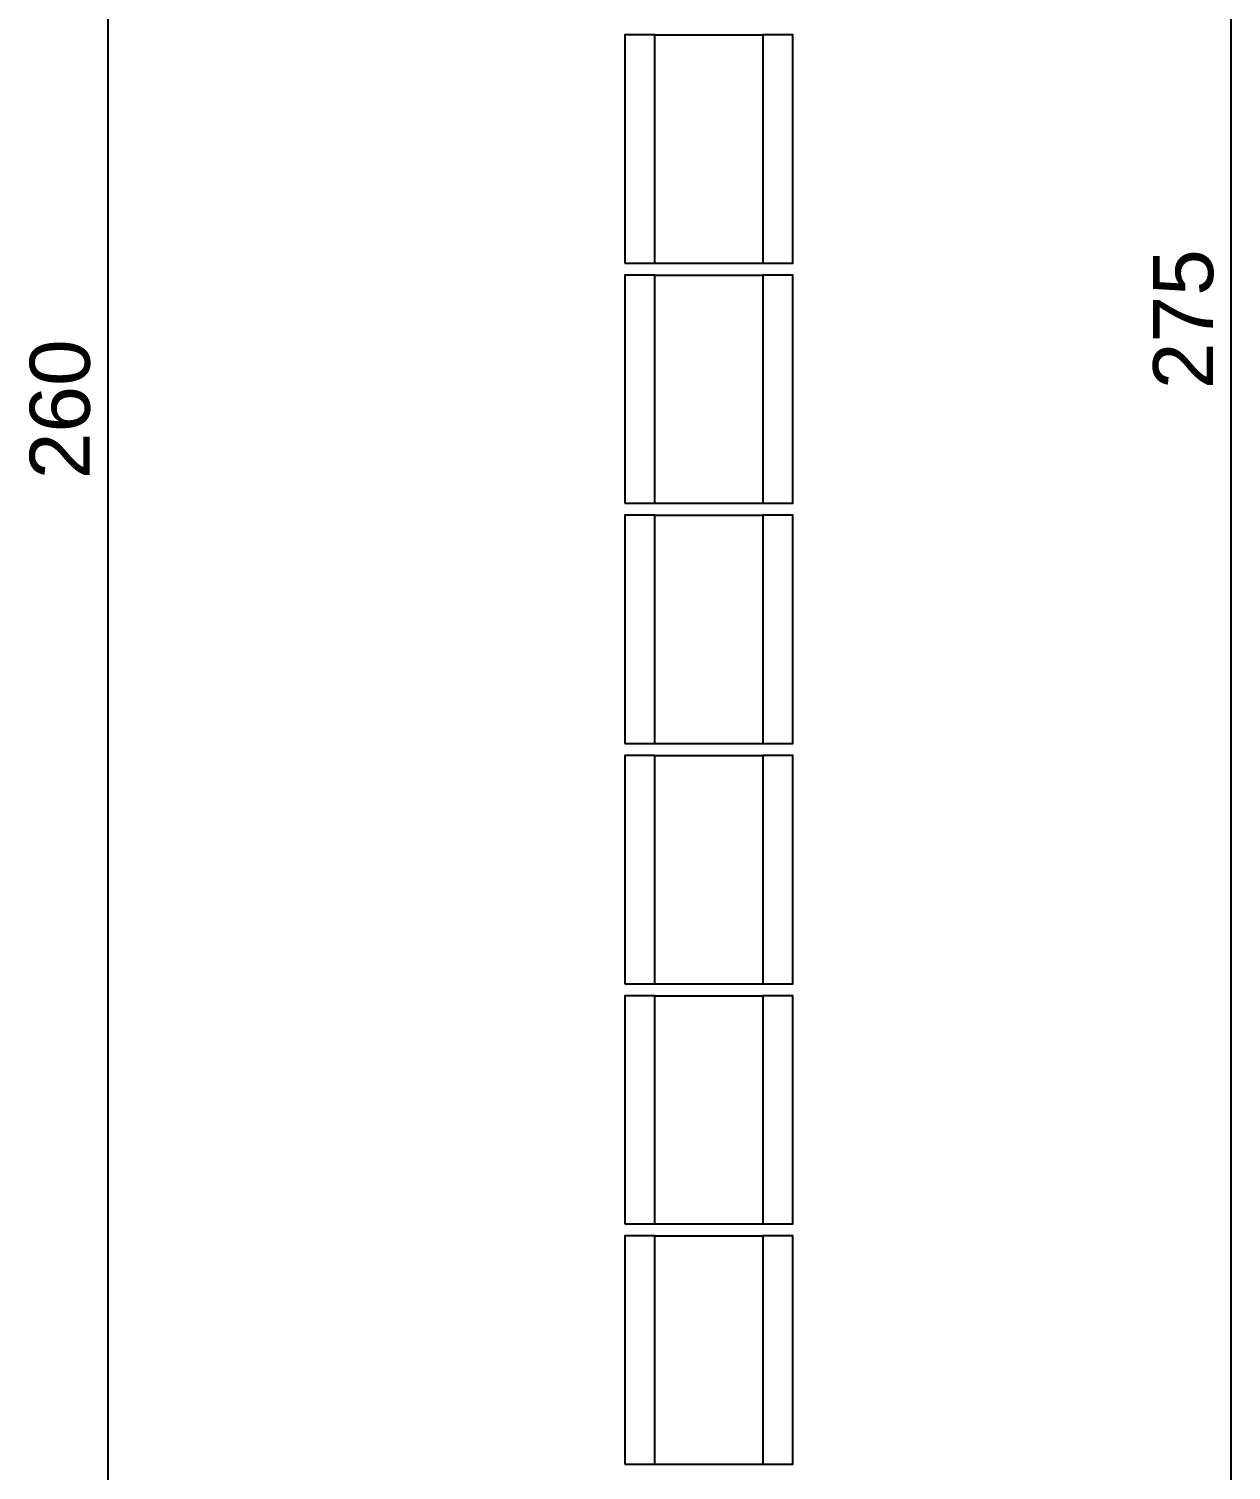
# Model space of a CAD drawing. Extents: x 0 to 119, y 0 to 84.
# Drawn here: x 49.472 to 53.476, y 36.199 to 40.999 of the extents above; entities that cross this region are included whole.
import ezdxf

# ---------------------------------------------------------------- set-up
doc = ezdxf.new("R2010")
doc.units = 0
doc.header["$MEASUREMENT"] = 0
doc.layers.add('10', color=252, linetype='CONTINUOUS')
doc.layers.add('32', color=250, linetype='CONTINUOUS')
doc.styles.add('TQS_ARIAL', font='arial.ttf')

msp = doc.modelspace()

# ---------------------------------------------------------------- linework, layer by layer
at = {"layer": '10', "color": 252, "linetype": 'Continuous'}
for p, q in [((51.556055, 40.979091), (51.916055, 40.979091)), ((51.556055, 40.219091), (51.916055, 40.219091)), ((51.556055, 40.179091), (51.916055, 40.179091)), ((51.556055, 39.419091), (51.916055, 39.419091)), ((51.556055, 39.379091), (51.916055, 39.379091)), ((51.556055, 38.619091), (51.916055, 38.619091)), ((51.556055, 38.579091), (51.916055, 38.579091)), ((51.556055, 37.819091), (51.916055, 37.819091)), ((51.556055, 37.779091), (51.916055, 37.779091)), ((51.556055, 37.019091), (51.916055, 37.019091)), ((51.556055, 36.979091), (51.916055, 36.979091)), ((51.556055, 36.219091), (51.916055, 36.219091))]:
    msp.add_line(p, q, dxfattribs=at)
for points in [[(51.456055, 40.219091), (51.556055, 40.219091), (51.556055, 40.979091), (51.456055, 40.979091), (51.456055, 40.219091)], [(51.916055, 40.219091), (52.016055, 40.219091), (52.016055, 40.979091), (51.916055, 40.979091), (51.916055, 40.219091)], [(51.456055, 39.419091), (51.556055, 39.419091), (51.556055, 40.179091), (51.456055, 40.179091), (51.456055, 39.419091)], [(51.916055, 39.419091), (52.016055, 39.419091), (52.016055, 40.179091), (51.916055, 40.179091), (51.916055, 39.419091)], [(51.456055, 38.619091), (51.556055, 38.619091), (51.556055, 39.379091), (51.456055, 39.379091), (51.456055, 38.619091)], [(51.916055, 38.619091), (52.016055, 38.619091), (52.016055, 39.379091), (51.916055, 39.379091), (51.916055, 38.619091)], [(51.456055, 37.819091), (51.556055, 37.819091), (51.556055, 38.579091), (51.456055, 38.579091), (51.456055, 37.819091)], [(51.916055, 37.819091), (52.016055, 37.819091), (52.016055, 38.579091), (51.916055, 38.579091), (51.916055, 37.819091)], [(51.456055, 37.019091), (51.556055, 37.019091), (51.556055, 37.779091), (51.456055, 37.779091), (51.456055, 37.019091)], [(51.916055, 37.019091), (52.016055, 37.019091), (52.016055, 37.779091), (51.916055, 37.779091), (51.916055, 37.019091)], [(51.456055, 36.219091), (51.556055, 36.219091), (51.556055, 36.979091), (51.456055, 36.979091), (51.456055, 36.219091)], [(51.916055, 36.219091), (52.016055, 36.219091), (52.016055, 36.979091), (51.916055, 36.979091), (51.916055, 36.219091)]]:
    msp.add_lwpolyline(points, dxfattribs=at)
at = {"layer": '32', "color": 250, "linetype": 'Continuous'}
for p, q in [((53.475673, 34.329091), (53.475673, 45.829091)), ((49.734834, 45.229091), (49.734834, 34.329091))]:
    msp.add_line(p, q, dxfattribs=at)

# ---------------------------------------------------------------- texts
at = {"layer": '32', "color": 250, "linetype": 'Continuous', "style": 'TQS_ARIAL'}
for s, p in [('275', (53.415673, 39.799091)), ('260', (49.674834, 39.499091))]:
    msp.add_text(s, height=0.2, rotation=90, dxfattribs=at).set_placement(p)

doc.saveas('drawing.dxf')
